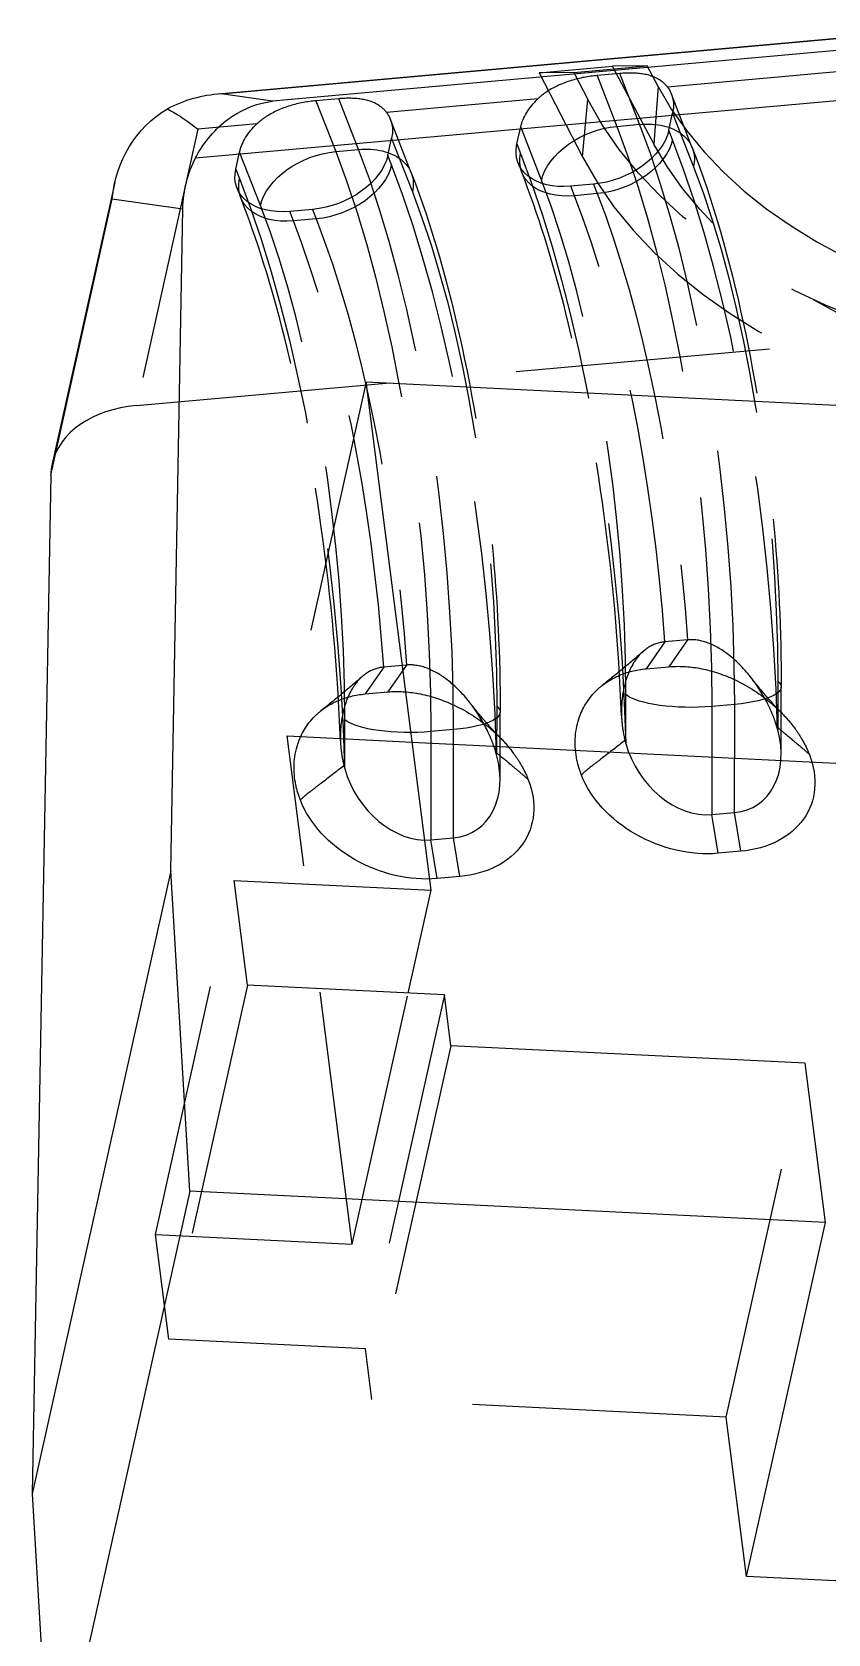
# Model space of a CAD drawing. Header units: millimetres. Extents: x -43 to 38.7, y -13 to 57.6.
# Drawn here: x -42.98 to -23.09, y 17.55 to 57.55 of the extents above; entities that cross this region are included whole.
import ezdxf

# ---------------------------------------------------------------- set-up
doc = ezdxf.new("R2010")
doc.units = ezdxf.units.MM
doc.linetypes.add('HIDDEN', pattern=[9.525, 6.35, -3.175])
doc.layers.get('0').update_dxf_attribs({"color": 253, "lineweight": 70, "true_color": 0x8faf8f})
doc.layers.add('Hidden', color=98, linetype='HIDDEN', lineweight=70, true_color=0x054805)

msp = doc.modelspace()

# ---------------------------------------------------------------- linework, layer by layer
at = {"color": 98, "lineweight": -3, "true_color": 0x054805}
for p, q in [((-21.056, 57.552), (-38.329, 56.003)), ((-38.255, 56.009), (-21.04, 57.553)), ((-18.425, 57.489), (-36.966, 55.826)), ((-30.306, 56.534), (-28.473, 56.698)), ((-29.444, 56.545), (-30.306, 56.534)), ((-29.444, 56.545), (-27.611, 56.709)), ((-27.611, 56.709), (-28.473, 56.698)), ((-28.439, 56.635), (-28.473, 56.698)), ((-38.889, 54.41), (-17.859, 56.297)), ((-36.966, 55.826), (-38.255, 56.009)), ((-40.909, 53.797), (-42.473, 46.771)), ((-42.507, 46.485), (-40.971, 53.385)), ((-40.971, 53.385), (-39.207, 53.135)), ((-39.511, 36.607), (-39.207, 53.135)), ((-34.629, 48.814), (-11.027, 47.645)), ((-33.009, 36.118), (-34.629, 48.814)), ((-42.507, 46.485), (-42.976, 21.049)), ((-33.482, 39.82), (-12.996, 38.805)), ((-39.511, 36.607), (-42.976, 21.049)), ((-39.035, 28.609), (-39.511, 36.607)), ((-37.926, 36.361), (-33.009, 36.118)), ((-37.593, 33.752), (-37.926, 36.361)), ((-33.58, 33.553), (-33.009, 36.118)), ((-32.676, 33.508), (-37.593, 33.752)), ((-32.514, 32.238), (-32.676, 33.508)), ((-23.664, 31.8), (-32.514, 32.238)), ((-23.156, 27.823), (-23.664, 31.8)), ((-39.035, 28.609), (-42.499, 13.051)), ((-23.156, 27.823), (-39.035, 28.609)), ((-24.14, 23.403), (-23.156, 27.823)), ((-25.125, 18.983), (-24.14, 23.403)), ((-42.976, 21.049), (-42.499, 13.051)), ((-10.373, 18.252), (-25.125, 18.983))]:
    msp.add_line(p, q, dxfattribs=at)
for centre, major_axis, ratio, start_param, end_param in [((-38.009, 53.019), (-3.225, 0.083), 0.928926, 4.812806, 5.249295), ((-39.545, 46.119), (-2.928, 0.652), 0.689261, 0.000001, 0.139314)]:
    msp.add_ellipse(centre, major_axis=major_axis, ratio=ratio, start_param=start_param, end_param=end_param, dxfattribs=at)
at = {"color": 98, "lineweight": -3, "true_color": 0x054805, "extrusion": (-9.16115e-16, 1.32373e-15, -1)}
msp.add_ellipse((-38.009, 53.019), major_axis=(-1.741, 2.515), ratio=0.957649, start_param=5.41909, end_param=6.347144, dxfattribs=at)
at = {"color": 98, "lineweight": -3, "true_color": 0x054805, "extrusion": (2.47068e-16, -2.30157e-16, -1)}
msp.add_ellipse((-36.245, 52.769), major_axis=(-1.925, 2.502), ratio=0.900072, start_param=5.438313, end_param=5.887459, dxfattribs=at)
at = {"color": 98, "lineweight": -3, "true_color": 0x054805}
for points, knots in [([(-38.062, 55.386), (-38.036, 55.405), (-38.01, 55.423), (-37.659, 55.659), (-37.308, 55.782), (-36.975, 55.825), (-36.97, 55.825), (-36.966, 55.826)], [0.019099546, 0.019099546, 0.019099546, 0.019099546, 0.019261255, 0.019261255, 0.021246727, 0.021246727, 0.021271653, 0.021271653, 0.021271653, 0.021271653]), ([(-38.889, 54.41), (-38.87, 54.447), (-38.851, 54.482), (-38.739, 54.678), (-38.634, 54.826), (-38.52, 54.96)], [0.0171044707, 0.0171044707, 0.0171044707, 0.0171044707, 0.0172757839, 0.0172757839, 0.0180922709, 0.0180922709, 0.0180922709, 0.0180922709])]:
    msp.add_open_spline(points, degree=3, knots=knots, dxfattribs=at)
msp.add_open_spline([(-38.52, 54.96), (-38.379, 55.124), (-38.225, 55.267), (-38.062, 55.386)], degree=3, dxfattribs=at)
at = {"layer": 'Hidden', "lineweight": -3}
for p, q in [((-30.306, 56.534), (-29.225, 54.436)), ((-29.444, 56.545), (-29.094, 55.867)), ((-28.293, 56.517), (-28.862, 56.466)), ((-28.862, 56.466), (-28.367, 55.196)), ((-27.444, 54.757), (-28.439, 56.635)), ((-27.798, 55.248), (-28.293, 56.517)), ((-27.336, 56.19), (-27.611, 56.709)), ((-21.492, 56.68), (-27.102, 56.177)), ((-27.336, 56.19), (-27.444, 54.757)), ((-35.314, 55.887), (-35.883, 55.836)), ((-35.883, 55.836), (-35.388, 54.567)), ((-34.819, 54.618), (-35.314, 55.887)), ((-30.337, 55.887), (-34.124, 55.547)), ((-29.225, 54.436), (-29.094, 55.867)), ((-26.481, 54.663), (-27.002, 55.998)), ((-37.359, 55.257), (-38.83, 55.125)), ((-33.503, 54.033), (-34.023, 55.368)), ((-28.367, 55.196), (-27.798, 55.248)), ((-27.067, 55.101), (-26.973, 55.525)), ((-26.973, 55.525), (-26.452, 54.19)), ((-38.83, 55.125), (-40.366, 48.225)), ((-34.089, 54.471), (-33.994, 54.895)), ((-33.994, 54.895), (-33.474, 53.56)), ((-30.863, 54.76), (-30.768, 55.185)), ((-30.248, 53.85), (-30.768, 55.185)), ((-26.975, 54.864), (-27.067, 55.101)), ((-37.884, 54.131), (-37.79, 54.555)), ((-37.269, 53.22), (-37.79, 54.555)), ((-35.388, 54.567), (-34.819, 54.618)), ((-33.996, 54.234), (-34.089, 54.471)), ((-30.863, 54.76), (-30.77, 54.523)), ((-37.884, 54.131), (-37.792, 53.894)), ((-30.834, 54.287), (-30.741, 54.05)), ((-37.855, 53.658), (-37.763, 53.421)), ((-28.948, 53.754), (-29.517, 53.703)), ((-29.425, 53.466), (-29.517, 53.703)), ((-28.948, 53.754), (-28.856, 53.517)), ((-28.856, 53.517), (-29.425, 53.466)), ((-35.97, 53.124), (-36.539, 53.073)), ((-36.446, 52.836), (-36.539, 53.073)), ((-35.877, 52.887), (-36.446, 52.836)), ((-35.97, 53.124), (-35.877, 52.887)), ((-40.366, 48.225), (-23.029, 49.78)), ((-34.629, 48.814), (-36.598, 39.974)), ((-27.169, 42.323), (-27.634, 41.651)), ((-26.599, 42.374), (-27.169, 42.323)), ((-26.599, 42.374), (-27.065, 41.702)), ((-34.19, 41.693), (-34.655, 41.022)), ((-33.621, 41.744), (-34.19, 41.693)), ((-33.621, 41.744), (-34.086, 41.073)), ((-27.634, 41.651), (-27.065, 41.702)), ((-24.347, 41.346), (-24.348, 40.128)), ((-34.655, 41.022), (-34.086, 41.073)), ((-28.143, 39.788), (-28.142, 41.005)), ((-24.261, 39.513), (-24.26, 41.199)), ((-31.368, 40.716), (-31.369, 39.498)), ((-31.283, 38.883), (-31.281, 40.57)), ((-25.992, 40.711), (-25.995, 38.008)), ((-25.423, 40.762), (-25.992, 40.711)), ((-25.426, 38.059), (-25.423, 40.762)), ((-35.165, 39.158), (-35.163, 40.376)), ((-33.014, 40.081), (-33.016, 37.379)), ((-32.444, 40.132), (-33.014, 40.081)), ((-32.447, 37.43), (-32.444, 40.132)), ((-24.348, 40.128), (-24.35, 40.134)), ((-36.598, 39.974), (-33.482, 39.82)), ((-34.978, 27.278), (-36.598, 39.974)), ((-28.145, 39.793), (-28.143, 39.788)), ((-31.369, 39.498), (-31.371, 39.504)), ((-35.166, 39.164), (-35.165, 39.158)), ((-25.995, 38.008), (-25.426, 38.059)), ((-25.837, 37.043), (-25.995, 38.008)), ((-25.267, 37.094), (-25.426, 38.059)), ((-33.016, 37.379), (-32.447, 37.43)), ((-32.858, 36.413), (-33.016, 37.379)), ((-32.289, 36.464), (-32.447, 37.43)), ((-25.267, 37.094), (-25.837, 37.043)), ((-32.289, 36.464), (-32.858, 36.413)), ((-39.895, 27.521), (-37.926, 36.361)), ((-37.593, 33.752), (-39.562, 24.912)), ((-34.978, 27.278), (-33.58, 33.553)), ((-32.676, 33.508), (-34.645, 24.668)), ((-32.514, 32.238), (-34.483, 23.399)), ((-25.632, 22.96), (-23.664, 31.8)), ((-39.895, 27.521), (-34.978, 27.278)), ((-39.562, 24.912), (-39.895, 27.521)), ((-34.645, 24.668), (-39.562, 24.912)), ((-34.483, 23.399), (-34.645, 24.668)), ((-25.632, 22.96), (-34.483, 23.399)), ((-25.125, 18.983), (-25.632, 22.96))]:
    msp.add_line(p, q, dxfattribs=at)
for centre, major_axis, ratio, start_param, end_param in [((-17.644, 57.786), (-10.309, 2.268), 0.685769, 0.527076, 1.75046), ((-30.16, 44.64), (1.34, -14.94), 0.3041, 1.281045, 2.332695), ((-29.605, 43.054), (1.492, -16.633), 0.3041, 1.367124, 2.332695), ((-37.181, 44.01), (1.34, -14.94), 0.3041, 1.281045, 2.332695), ((-18.442, 56.13), (-11.425, 2.519), 0.686466, 0.51803, 1.754333), ((-36.626, 42.424), (1.492, -16.633), 0.3041, 1.367124, 2.332695), ((-32.342, 44.444), (1.188, -13.247), 0.3041, 1.281045, 2.332695), ((-39.363, 43.814), (1.188, -13.247), 0.3041, 1.281045, 2.332695), ((-31.787, 42.858), (1.34, -14.94), 0.3041, 1.507714, 2.332695), ((-38.809, 42.228), (1.34, -14.94), 0.3041, 1.507714, 2.332695), ((-39.545, 46.119), (-2.928, 0.652), 0.689261, 5.145536, 6.283186), ((-25.961, 39.984), (1.062, -1.754), 0.756447, 5.928983, 7.499779), ((-26.53, 39.932), (1.062, -1.754), 0.756447, 4.358187, 5.928983), ((-32.982, 39.354), (1.062, -1.754), 0.756447, 5.928983, 7.499779), ((-33.552, 39.303), (1.062, -1.754), 0.756447, 4.358187, 5.928983)]:
    msp.add_ellipse(centre, major_axis=major_axis, ratio=ratio, start_param=start_param, end_param=end_param, dxfattribs=at)
at = {"layer": 'Hidden', "lineweight": -3, "extrusion": (5.17176e-17, 2.01687e-17, -1)}
for centre, start_param, end_param in [((-28.586, 55.38), 2.958906, 3.557102), ((-35.607, 54.751), 2.958906, 3.557102), ((-35.702, 54.326), 3.557102, 5.127898), ((-29.25, 54.905), 5.127898, 6.698694), ((-29.157, 54.668), 5.127898, 6.698694), ((-36.271, 54.275), 5.127898, 6.698694)]:
    msp.add_ellipse(centre, major_axis=(-1.584, -0.618), ratio=0.657604, start_param=start_param, end_param=end_param, dxfattribs=at)
at = {"layer": 'Hidden', "lineweight": -3, "extrusion": (2.24848e-16, -1.71936e-16, -1)}
msp.add_ellipse((-38.009, 53.019), major_axis=(-2.409, 2.743), ratio=0.260139, start_param=0.600864, end_param=0.949774, dxfattribs=at)
at = {"layer": 'Hidden', "lineweight": -3, "extrusion": (0, 0, -1)}
for centre in [(-29.155, 55.329), (-36.177, 54.7)]:
    msp.add_ellipse(centre, major_axis=(-1.584, -0.618), ratio=0.657604, start_param=0.415509, end_param=1.013705, dxfattribs=at)
at = {"layer": 'Hidden', "lineweight": -3, "extrusion": (-3.50566e-16, 1.34153e-16, -1)}
msp.add_ellipse((-18.312, 57.561), major_axis=(-11.425, 2.519), ratio=0.686466, start_param=4.528852, end_param=5.765155, dxfattribs=at)
at = {"layer": 'Hidden', "lineweight": -3, "extrusion": (-4.03373e-17, 1.03435e-16, -1)}
for centre in [(-28.065, 54.045), (-35.087, 53.416)]:
    msp.add_ellipse(centre, major_axis=(-1.584, -0.618), ratio=0.657604, start_param=1.986305, end_param=3.557102, dxfattribs=at)
at = {"layer": 'Hidden', "lineweight": -3, "extrusion": (7.18863e-17, -3.1549e-17, -1)}
for centre, start_param, end_param in [((-28.635, 53.994), 0.415509, 1.986305), ((-28.588, 54.719), 3.557102, 5.127898), ((-35.609, 54.089), 3.557102, 5.127898), ((-36.179, 54.038), 5.127898, 6.698694)]:
    msp.add_ellipse(centre, major_axis=(-1.584, -0.618), ratio=0.657604, start_param=start_param, end_param=end_param, dxfattribs=at)
at = {"layer": 'Hidden', "lineweight": -3, "extrusion": (4.03373e-17, -1.03435e-16, -1)}
msp.add_ellipse((-28.68, 54.956), major_axis=(-1.584, -0.618), ratio=0.657604, start_param=3.557102, end_param=5.127898, dxfattribs=at)
at = {"layer": 'Hidden', "lineweight": -3, "extrusion": (7.79746e-17, 6.27279e-17, -1)}
for centre, major_axis, end_param in [((-30.729, 44.589), (-1.34, 14.94), 1.860548), ((-33.4, 42.713), (-1.492, 16.633), 1.774469), ((-40.422, 42.084), (-1.492, 16.633), 1.774469), ((-35.568, 44.155), (-1.188, 13.247), 1.860548), ((-31.218, 42.909), (-1.34, 14.94), 1.633878), ((-38.239, 42.279), (-1.34, 14.94), 1.633878)]:
    msp.add_ellipse(centre, major_axis=major_axis, ratio=0.3041, start_param=0.808898, end_param=end_param, dxfattribs=at)
at = {"layer": 'Hidden', "lineweight": -3, "extrusion": (2.01687e-17, -5.17176e-17, -1)}
msp.add_ellipse((-35.656, 53.364), major_axis=(-1.584, -0.618), ratio=0.657604, start_param=0.415509, end_param=1.986305, dxfattribs=at)
at = {"layer": 'Hidden', "lineweight": -3, "extrusion": (5.033e-17, 6.02484e-17, -1)}
msp.add_ellipse((-37.75, 43.959), major_axis=(-1.34, 14.94), ratio=0.3041, start_param=0.808898, end_param=1.860548, dxfattribs=at)
at = {"layer": 'Hidden', "lineweight": -3, "extrusion": (-3.36085e-16, 7.39545e-17, -1)}
msp.add_ellipse((-17.752, 56.352), major_axis=(-10.309, 2.268), ratio=0.685769, start_param=4.532726, end_param=5.756109, dxfattribs=at)
at = {"layer": 'Hidden', "lineweight": -3, "extrusion": (2.26854e-17, 5.77688e-17, -1)}
msp.add_ellipse((-28.547, 44.784), major_axis=(-1.188, 13.247), ratio=0.3041, start_param=0.808898, end_param=1.860548, dxfattribs=at)
at = {"layer": 'Hidden', "lineweight": -3, "extrusion": (4.16333e-17, -4.00528e-20, -1)}
for centre, start_param, end_param in [((-25.96, 41.201), 5.961642, 7.532438), ((-33.55, 40.52), 1.249253, 2.820049)]:
    msp.add_ellipse(centre, major_axis=(1.7, -0.002), ratio=0.272183, start_param=start_param, end_param=end_param, dxfattribs=at)
at = {"layer": 'Hidden', "lineweight": -3, "extrusion": (4.15799e-17, -5.55512e-17, -1)}
msp.add_ellipse((-26.529, 41.15), major_axis=(1.7, -0.002), ratio=0.272183, start_param=1.249253, end_param=2.820049, dxfattribs=at)
at = {"layer": 'Hidden', "lineweight": -3, "extrusion": (6.93889e-17, -6.67546e-20, -1)}
msp.add_ellipse((-32.981, 40.571), major_axis=(1.7, -0.002), ratio=0.272183, start_param=5.961642, end_param=7.532438, dxfattribs=at)
at = {"layer": 'Hidden', "lineweight": -3, "extrusion": (-5.58571e-16, 1.75539e-16, -1)}
msp.add_ellipse((-26.118, 39.276), major_axis=(2.577, -1.088), ratio=0.739739, start_param=5.658875, end_param=7.230525, dxfattribs=at)
at = {"layer": 'Hidden', "lineweight": -3, "extrusion": (5.58571e-16, -1.75539e-16, -1)}
msp.add_ellipse((-33.14, 38.647), major_axis=(2.577, -1.088), ratio=0.739739, start_param=5.658875, end_param=7.230525, dxfattribs=at)
at = {"layer": 'Hidden', "lineweight": -3, "extrusion": (6.81602e-16, -3.47985e-16, -1)}
msp.add_ellipse((-26.688, 39.225), major_axis=(2.577, -1.088), ratio=0.739739, start_param=0.94734, end_param=2.51899, dxfattribs=at)
at = {"layer": 'Hidden', "lineweight": -3, "extrusion": (3.57988e-16, -1.5112e-16, -1)}
msp.add_ellipse((-33.709, 38.595), major_axis=(2.577, -1.088), ratio=0.739739, start_param=0.94734, end_param=2.51899, dxfattribs=at)
at = {"layer": 'Hidden', "lineweight": -3}
for points, knots in [([(-28.862, 56.466), (-29.065, 56.448), (-29.291, 56.407), (-29.725, 56.274), (-29.933, 56.181), (-30.104, 56.07)], [0.005574495, 0.005574495, 0.005574495, 0.005574495, 0.00621684, 0.00621684, 0.006859184, 0.006859184, 0.006859184, 0.006859184]), ([(-27.253, 56.326), (-27.369, 56.41), (-27.521, 56.47), (-27.879, 56.533), (-28.087, 56.536), (-28.293, 56.517)], [-0.001284829, -0.001284829, -0.001284829, -0.001284829, -0.000649151, -0.000649151, 0, 0, 0, 0]), ([(-27.102, 56.177), (-27.144, 56.232), (-27.193, 56.28), (-27.248, 56.322), (-27.251, 56.324), (-27.253, 56.326)], [-0.0015960233, -0.0015960233, -0.0015960233, -0.0015960233, -0.0012983025, -0.0012983025, -0.0012848288, -0.0012848288, -0.0012848288, -0.0012848288]), ([(-35.883, 55.836), (-36.087, 55.818), (-36.313, 55.777), (-36.747, 55.644), (-36.955, 55.551), (-37.125, 55.44)], [0.005574495, 0.005574495, 0.005574495, 0.005574495, 0.00621684, 0.00621684, 0.006859184, 0.006859184, 0.006859184, 0.006859184]), ([(-34.275, 55.696), (-34.39, 55.781), (-34.542, 55.84), (-34.901, 55.903), (-35.109, 55.906), (-35.314, 55.887)], [-0.001284829, -0.001284829, -0.001284829, -0.001284829, -0.000649151, -0.000649151, 0, 0, 0, 0]), ([(-34.124, 55.547), (-34.166, 55.602), (-34.214, 55.65), (-34.27, 55.692), (-34.272, 55.694), (-34.275, 55.696)], [-0.0015960233, -0.0015960233, -0.0015960233, -0.0015960233, -0.0012983025, -0.0012983025, -0.0012848288, -0.0012848288, -0.0012848288, -0.0012848288]), ([(-26.481, 54.663), (-25.965, 53.34), (-25.545, 51.86), (-24.875, 48.745), (-24.622, 47.09), (-24.326, 43.986), (-24.258, 42.571), (-24.26, 41.199)], [0.00067176, 0.00067176, 0.00067176, 0.00067176, 0.00619194, 0.00619194, 0.01170107, 0.01170107, 0.01633342, 0.01633342, 0.01633342, 0.01633342]), ([(-33.503, 54.033), (-32.986, 52.71), (-32.566, 51.23), (-31.896, 48.115), (-31.643, 46.46), (-31.348, 43.357), (-31.28, 41.941), (-31.281, 40.57)], [0.00067176, 0.00067176, 0.00067176, 0.00067176, 0.00619194, 0.00619194, 0.01170107, 0.01170107, 0.01633341, 0.01633341, 0.01633341, 0.01633341]), ([(-28.25, 40.475), (-28.318, 42.245), (-28.479, 44.05), (-28.961, 47.468), (-29.27, 49.065), (-29.974, 51.861), (-30.349, 53.045), (-30.741, 54.05)], [0.00072651, 0.00072651, 0.00072651, 0.00072651, 0.00612259, 0.00612259, 0.01122015, 0.01122015, 0.01584391, 0.01584391, 0.01584391, 0.01584391]), ([(-35.272, 39.845), (-35.339, 41.615), (-35.501, 43.42), (-35.983, 46.838), (-36.292, 48.436), (-36.995, 51.231), (-37.371, 52.416), (-37.763, 53.421)], [0.00072651, 0.00072651, 0.00072651, 0.00072651, 0.00612259, 0.00612259, 0.01122015, 0.01122015, 0.01584391, 0.01584391, 0.01584391, 0.01584391]), ([(-27.705, 42.088), (-27.865, 41.947), (-28.032, 41.805), (-28.376, 41.52), (-28.554, 41.376), (-28.735, 41.232)], [0, 0, 0, 0, 0.00091227, 0.00091227, 0.001826676, 0.001826676, 0.001826676, 0.001826676]), ([(-27.705, 42.088), (-27.799, 42.005), (-27.88, 41.905), (-28.071, 41.597), (-28.154, 41.361), (-28.241, 40.917), (-28.257, 40.707), (-28.251, 40.495)], [0.011962786, 0.011962786, 0.011962786, 0.011962786, 0.012597472, 0.012597472, 0.013744146, 0.013744146, 0.014691123, 0.014691123, 0.014691123, 0.014691123]), ([(-27.169, 42.323), (-27.322, 42.309), (-27.468, 42.256), (-27.632, 42.148), (-27.669, 42.119), (-27.705, 42.088)], [0.010948942, 0.010948942, 0.010948942, 0.010948942, 0.01172157, 0.01172157, 0.011962786, 0.011962786, 0.011962786, 0.011962786]), ([(-24.988, 41.399), (-24.99, 41.401), (-24.992, 41.404), (-24.994, 41.406), (-25.165, 41.629), (-25.367, 41.839), (-25.585, 42.007), (-25.753, 42.135), (-25.935, 42.241), (-26.118, 42.306), (-26.279, 42.363), (-26.445, 42.388), (-26.599, 42.374)], [-0.021629773, -0.021629773, -0.021629773, -0.021629773, -0.021617809, -0.021617809, -0.021617809, -0.020471304, -0.020471304, -0.020471304, -0.019595503, -0.019595503, -0.019595503, -0.018822897, -0.018822897, -0.018822897, -0.018822897]), ([(-34.19, 41.693), (-34.344, 41.679), (-34.49, 41.626), (-34.653, 41.518), (-34.691, 41.489), (-34.726, 41.458)], [0.010949123, 0.010949123, 0.010949123, 0.010949123, 0.011721751, 0.011721751, 0.011962967, 0.011962967, 0.011962967, 0.011962967]), ([(-32.01, 40.769), (-32.012, 40.772), (-32.013, 40.774), (-32.015, 40.776), (-32.187, 41), (-32.388, 41.21), (-32.607, 41.377), (-32.774, 41.505), (-32.956, 41.611), (-33.139, 41.676), (-33.3, 41.733), (-33.467, 41.758), (-33.621, 41.744)], [-0.021629772, -0.021629772, -0.021629772, -0.021629772, -0.021617807, -0.021617807, -0.021617807, -0.020471303, -0.020471303, -0.020471303, -0.019595502, -0.019595502, -0.019595502, -0.018822896, -0.018822896, -0.018822896, -0.018822896]), ([(-28.735, 41.232), (-28.612, 41.33), (-28.47, 41.415), (-28.313, 41.483), (-28.112, 41.57), (-27.878, 41.629), (-27.634, 41.651)], [-0.012325265, -0.012325265, -0.012325265, -0.012325265, -0.01172157, -0.01172157, -0.01172157, -0.010948942, -0.010948942, -0.010948942, -0.010948942]), ([(-27.065, 41.702), (-26.82, 41.724), (-26.558, 41.71), (-26.018, 41.611), (-25.733, 41.518), (-25.132, 41.247), (-24.821, 41.047), (-24.438, 40.731), (-24.328, 40.63), (-24.227, 40.525)], [0.018822897, 0.018822897, 0.018822897, 0.018822897, 0.019595503, 0.019595503, 0.020471304, 0.020471304, 0.021617809, 0.021617809, 0.022121035, 0.022121035, 0.022121035, 0.022121035]), ([(-34.726, 41.458), (-34.886, 41.317), (-35.053, 41.175), (-35.397, 40.89), (-35.575, 40.746), (-35.757, 40.603)], [0, 0, 0, 0, 0.00091227, 0.00091227, 0.001826676, 0.001826676, 0.001826676, 0.001826676]), ([(-34.726, 41.458), (-34.82, 41.375), (-34.901, 41.275), (-35.092, 40.967), (-35.176, 40.731), (-35.263, 40.288), (-35.279, 40.077), (-35.272, 39.865)], [0.011962967, 0.011962967, 0.011962967, 0.011962967, 0.012597653, 0.012597653, 0.013744327, 0.013744327, 0.014691304, 0.014691304, 0.014691304, 0.014691304]), ([(-29.25, 38.997), (-29.299, 39.122), (-29.336, 39.247), (-29.362, 39.371), (-29.436, 39.721), (-29.422, 40.076), (-29.315, 40.401), (-29.233, 40.652), (-29.092, 40.892), (-28.89, 41.094), (-28.843, 41.142), (-28.791, 41.188), (-28.735, 41.232)], [-0.015754516, -0.015754516, -0.015754516, -0.015754516, -0.015227996, -0.015227996, -0.015227996, -0.013744146, -0.013744146, -0.013744146, -0.012597472, -0.012597472, -0.012597472, -0.012325265, -0.012325265, -0.012325265, -0.012325265]), ([(-24.227, 40.525), (-24.362, 40.665), (-24.493, 40.806), (-24.748, 41.098), (-24.873, 41.248), (-24.989, 41.399)], [0.000000123, 0.000000123, 0.000000123, 0.000000123, 0.000829957, 0.000829957, 0.001702704, 0.001702704, 0.001702704, 0.001702704]), ([(-24.37, 40.202), (-24.397, 40.293), (-24.428, 40.384), (-24.464, 40.474), (-24.499, 40.562), (-24.537, 40.65), (-24.58, 40.737), (-24.691, 40.966), (-24.829, 41.191), (-24.988, 41.399)], [-0.023518616, -0.023518616, -0.023518616, -0.023518616, -0.023101565, -0.023101565, -0.023101565, -0.02269468, -0.02269468, -0.02269468, -0.021629773, -0.021629773, -0.021629773, -0.021629773]), ([(-35.757, 40.603), (-35.633, 40.7), (-35.492, 40.786), (-35.334, 40.854), (-35.133, 40.94), (-34.9, 41), (-34.655, 41.022)], [-0.012325446, -0.012325446, -0.012325446, -0.012325446, -0.011721751, -0.011721751, -0.011721751, -0.010949123, -0.010949123, -0.010949123, -0.010949123]), ([(-34.086, 41.073), (-33.842, 41.095), (-33.579, 41.08), (-33.039, 40.981), (-32.755, 40.888), (-32.154, 40.617), (-31.842, 40.418), (-31.459, 40.102), (-31.35, 40), (-31.248, 39.895)], [0.018822896, 0.018822896, 0.018822896, 0.018822896, 0.019595502, 0.019595502, 0.020471303, 0.020471303, 0.021617807, 0.021617807, 0.022121034, 0.022121034, 0.022121034, 0.022121034]), ([(-36.272, 38.368), (-36.32, 38.492), (-36.358, 38.617), (-36.384, 38.741), (-36.457, 39.091), (-36.443, 39.446), (-36.337, 39.771), (-36.254, 40.022), (-36.114, 40.262), (-35.912, 40.464), (-35.864, 40.512), (-35.812, 40.559), (-35.757, 40.603)], [-0.015754697, -0.015754697, -0.015754697, -0.015754697, -0.015228176, -0.015228176, -0.015228176, -0.013744327, -0.013744327, -0.013744327, -0.012597653, -0.012597653, -0.012597653, -0.012325446, -0.012325446, -0.012325446, -0.012325446]), ([(-31.391, 39.572), (-31.418, 39.663), (-31.45, 39.754), (-31.485, 39.844), (-31.52, 39.932), (-31.559, 40.02), (-31.601, 40.108), (-31.713, 40.336), (-31.851, 40.561), (-32.01, 40.769)], [-0.023518616, -0.023518616, -0.023518616, -0.023518616, -0.023101563, -0.023101563, -0.023101563, -0.022694554, -0.022694554, -0.022694554, -0.021629772, -0.021629772, -0.021629772, -0.021629772]), ([(-31.248, 39.895), (-31.383, 40.035), (-31.514, 40.177), (-31.77, 40.468), (-31.894, 40.618), (-32.01, 40.769)], [0.000000123, 0.000000123, 0.000000123, 0.000000123, 0.000829957, 0.000829957, 0.001702705, 0.001702705, 0.001702705, 0.001702705]), ([(-28.251, 40.495), (-28.247, 40.375), (-28.236, 40.256), (-28.204, 40.045), (-28.186, 39.953), (-28.163, 39.862)], [0.0146911227, 0.0146911227, 0.0146911227, 0.0146911227, 0.0152279958, 0.0152279958, 0.0156446592, 0.0156446592, 0.0156446592, 0.0156446592]), ([(-24.227, 40.525), (-24.112, 40.405), (-24.007, 40.28), (-23.848, 40.061), (-23.788, 39.969), (-23.665, 39.756), (-23.606, 39.632), (-23.557, 39.508)], [0.022121035, 0.022121035, 0.022121035, 0.022121035, 0.02269468, 0.02269468, 0.023101565, 0.023101565, 0.023628473, 0.023628473, 0.023628473, 0.023628473]), ([(-23.557, 39.508), (-23.591, 39.545), (-23.653, 39.6), (-23.83, 39.748), (-23.91, 39.814), (-24.088, 39.962), (-24.234, 40.084), (-24.37, 40.202)], [-0.001710017, -0.001710017, -0.001710017, -0.001710017, -0.00107996, -0.00107996, -0.000729406, -0.000729406, -0.000000505, -0.000000505, -0.000000505, -0.000000505]), ([(-35.272, 39.865), (-35.268, 39.746), (-35.257, 39.626), (-35.225, 39.415), (-35.207, 39.323), (-35.185, 39.232)], [0.014691304, 0.014691304, 0.014691304, 0.014691304, 0.0152281763, 0.0152281763, 0.0156448405, 0.0156448405, 0.0156448405, 0.0156448405]), ([(-31.248, 39.895), (-31.133, 39.775), (-31.028, 39.65), (-30.869, 39.431), (-30.809, 39.339), (-30.687, 39.126), (-30.627, 39.003), (-30.579, 38.878)], [0.022121034, 0.022121034, 0.022121034, 0.022121034, 0.022694554, 0.022694554, 0.023101563, 0.023101563, 0.023628472, 0.023628472, 0.023628472, 0.023628472]), ([(-28.163, 39.862), (-28.178, 39.85), (-28.192, 39.839), (-28.391, 39.681), (-28.589, 39.53), (-28.841, 39.338), (-28.932, 39.268), (-29.146, 39.101), (-29.22, 39.038), (-29.25, 38.997)], [0, 0, 0, 0, 0.000057142, 0.000057142, 0.000787414, 0.000787414, 0.001167981, 0.001167981, 0.001880593, 0.001880593, 0.001880593, 0.001880593]), ([(-35.185, 39.232), (-35.199, 39.221), (-35.213, 39.209), (-35.412, 39.051), (-35.611, 38.9), (-35.862, 38.708), (-35.954, 38.638), (-36.167, 38.472), (-36.241, 38.408), (-36.272, 38.368)], [0, 0, 0, 0, 0.000057142, 0.000057142, 0.000787414, 0.000787414, 0.001167981, 0.001167981, 0.001880593, 0.001880593, 0.001880593, 0.001880593]), ([(-30.579, 38.878), (-30.612, 38.915), (-30.675, 38.97), (-30.852, 39.118), (-30.932, 39.185), (-31.11, 39.333), (-31.256, 39.454), (-31.391, 39.572)], [-0.001710001, -0.001710001, -0.001710001, -0.001710001, -0.001079954, -0.001079954, -0.000729406, -0.000729406, -0.000000505, -0.000000505, -0.000000505, -0.000000505])]:
    msp.add_open_spline(points, degree=3, knots=knots, dxfattribs=at)
for points in [[(-30.104, 56.07), (-30.186, 56.016), (-30.265, 55.955), (-30.337, 55.887)], [(-37.125, 55.44), (-37.208, 55.387), (-37.287, 55.325), (-37.359, 55.257)], [(-24.35, 40.134), (-24.356, 40.157), (-24.363, 40.179), (-24.37, 40.202)], [(-28.163, 39.862), (-28.157, 39.839), (-28.151, 39.816), (-28.145, 39.793)], [(-35.185, 39.232), (-35.179, 39.209), (-35.173, 39.186), (-35.166, 39.164)], [(-31.371, 39.504), (-31.377, 39.527), (-31.384, 39.55), (-31.391, 39.572)]]:
    msp.add_open_spline(points, degree=3, dxfattribs=at)

doc.saveas('drawing.dxf')
